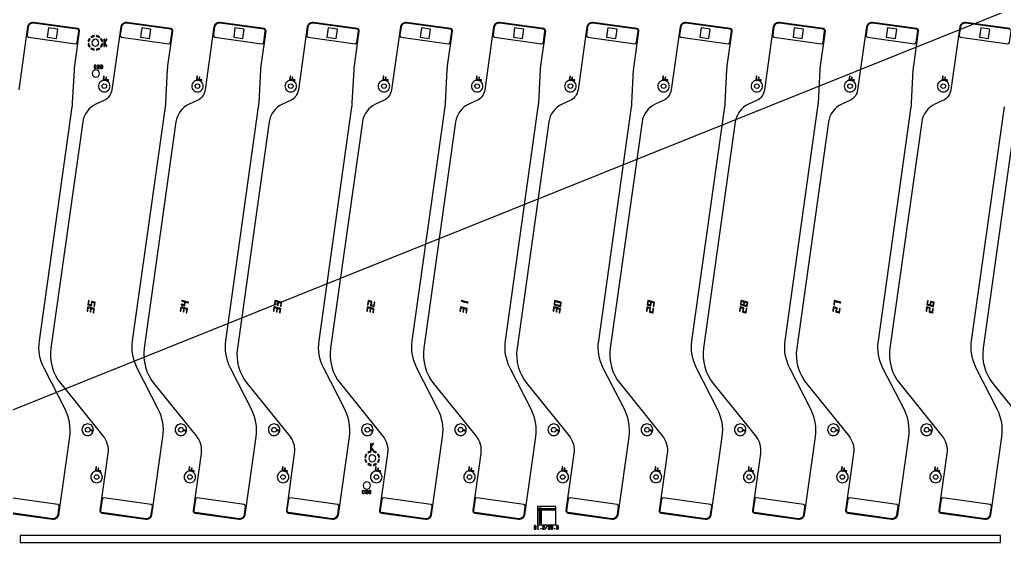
# Model space of a CAD drawing. Header units: millimetres. Extents: x 236 to 1271, y 167 to 899.
# Drawn here: x 868.1 to 1081.5, y 577.7 to 693.9 of the extents above; entities that cross this region are included whole.
import ezdxf

# ---------------------------------------------------------------- set-up
doc = ezdxf.new("R2010")
doc.units = ezdxf.units.MM
doc.header["$LTSCALE"] = 23.1
doc.layers.get('0').update_dxf_attribs({"linetype": 'CONTINUOUS'})
for name, color, linetype in [('bacode-b_layer2', 4, 'CONTINUOUS'), ('susa-b_layer1', 2, 'CONTINUOUS'), ('備註', 1, 'CONTINUOUS')]:
    doc.layers.add(name, color=color, linetype=linetype)

msp = doc.modelspace()

# ---------------------------------------------------------------- linework, layer by layer
for p, q in [((883.34415, 689.71813), (883.20071, 689.86157)), ((884.24496, 690.29837), (884.24496, 690.50122)), ((883.20071, 687.98017), (883.34415, 688.12361)), ((943.34415, 599.71813), (943.20071, 599.86157)), ((944.24496, 600.29837), (944.24496, 600.50122)), ((943.20071, 597.98017), (943.34415, 598.12361)), ((980.41828, 583.53969), (980.49775, 583.53969))]:
    msp.add_line(p, q)
for points in [[(865.70976, 587.06462), (875.21375, 585.72892, 0.147928), (875.78594, 585.81773), (876.00646, 585.92405, 0.250656), (876.56272, 586.68562), (878.93838, 603.58931, 0.154616), (877.93329, 609.54533), (873.37422, 618.43268, -0.154617), (872.36913, 624.38871), (879.48858, 675.0462, 0.021814), (879.57211, 675.91413), (879.94686, 683.06322, -0.02121), (880.02703, 683.90737), (881.08325, 691.42278, 0.414221), (880.65781, 691.98736), (871.15408, 693.32302, 0.147966), (870.58175, 693.23415), (870.36117, 693.12819, 0.250642), (869.80486, 692.36636), (867.88645, 678.71618, -0.256384)], [(1082.65781, 691.98736), (1073.15408, 693.32302, 0.147966), (1072.58175, 693.23415), (1072.36117, 693.12819, 0.250642), (1071.80486, 692.36636), (1069.88645, 678.71618, -0.256384), (1068.1588, 676.40337), (1066.43701, 675.61943, 0.256388), (1063.55745, 671.76483), (1056.67291, 622.77873, 0.207998), (1058.8042, 615.0939), (1067.95145, 603.79764, -0.207969), (1069.01672, 599.95583), (1067.28436, 587.62945, 0.41437), (1067.70976, 587.06462), (1077.21375, 585.72892, 0.147928), (1077.78594, 585.81773), (1078.00646, 585.92405, 0.250656), (1078.56272, 586.68562), (1080.93838, 603.58931, 0.154616), (1079.93329, 609.54533), (1075.37422, 618.43268, -0.154617), (1074.36913, 624.38871), (1081.48858, 675.0462, 0.021814)], [(882.91461, 689.17087), (883.11746, 689.17087, -0.106992), (883.34415, 689.71813)], [(883.55426, 690.21512), (883.6977, 690.07169, -0.106991), (884.24496, 690.29837)], [(884.74496, 690.50122), (884.74496, 690.29837, -0.106992), (885.29222, 690.07169), (885.43566, 690.21512)], [(885.78921, 689.86157), (885.64578, 689.71813, -0.106991), (885.87246, 689.17087), (886.07531, 689.17087)], [(886.51229, 689.15644), (886.51229, 689.63579, 1), (886.36229, 689.63579), (886.36229, 688.19539, 1), (886.51229, 688.19539), (886.51229, 688.67474)], [(886.99572, 688.23797), (886.5284, 688.91559), (886.99572, 689.59321, 1), (886.87224, 689.67837), (886.51229, 689.15644)], [(883.34415, 688.12361, -0.106993), (883.11746, 688.67087), (882.91461, 688.67087)], [(884.24496, 687.34052), (884.24496, 687.54337, -0.106992), (883.6977, 687.77006), (883.55427, 687.62662)], [(885.43566, 687.62662), (885.29222, 687.77006, -0.106991), (884.74496, 687.54337), (884.74496, 687.34052)], [(886.07531, 688.67087), (885.87246, 688.67087, -0.106992), (885.64578, 688.12361), (885.78921, 687.98017)], [(886.51229, 688.67474), (886.87224, 688.15281, 1), (886.99572, 688.23797)], [(885.40741, 683.81151), (885.40741, 683.91084, 0.200121), (885.39261, 683.94635), (885.29358, 684.04538, 0.200121), (885.25807, 684.06018), (885.0594, 684.06018, 0.200121), (885.02389, 684.04538), (884.9247, 683.9462, 1), (884.99541, 683.87549), (885.08011, 683.96018), (885.23736, 683.96018), (885.30741, 683.89013), (885.30741, 683.83222), (885.23736, 683.76217), (885.15873, 683.76217, 0.251052), (885.11711, 683.73987), (884.91848, 683.44193, 0.599342), (884.96006, 683.36416), (885.35741, 683.36416, 1), (885.35741, 683.46416), (885.05348, 683.46416)], [(885.05348, 683.46416), (885.18549, 683.66217), (885.25807, 683.66217, 0.200121), (885.29358, 683.67697), (885.39261, 683.776, 0.200121), (885.40741, 683.81151)], [(1083.75745, 671.76483), (1076.87291, 622.77873, 0.207998), (1079.0042, 615.0939), (1088.15145, 603.79764, -0.207969)], [(944.27856, 601.59324), (944.27856, 602.07259, 1), (944.12856, 602.07259), (944.12856, 600.63219, 1), (944.27856, 600.63219), (944.27856, 601.11154)], [(944.76199, 600.67477), (944.29466, 601.35239), (944.76199, 602.03001, 1), (944.63851, 602.11517), (944.27856, 601.59324)], [(942.91461, 599.17087), (943.11746, 599.17087, -0.106992), (943.34415, 599.71813)], [(943.55426, 600.21512), (943.6977, 600.07169, -0.106991), (944.24496, 600.29837)], [(944.27856, 601.11154), (944.63851, 600.58961, 1), (944.76199, 600.67477)], [(944.74496, 600.50122), (944.74496, 600.29837, -0.106992), (945.29222, 600.07169), (945.43566, 600.21512)], [(945.78921, 599.86157), (945.64578, 599.71813, -0.106991), (945.87246, 599.17087), (946.07531, 599.17087)], [(943.34415, 598.12361, -0.106993), (943.11746, 598.67087), (942.91461, 598.67087)], [(944.24496, 597.34052), (944.24496, 597.54337, -0.106992), (943.6977, 597.77006), (943.55427, 597.62662)], [(945.43566, 597.62662), (945.29222, 597.77006, -0.106991), (944.74496, 597.54337), (944.74496, 597.34052)], [(946.07531, 598.67087), (945.87246, 598.67087, -0.106992), (945.64578, 598.12361), (945.78921, 597.98017)], [(943.50927, 591.71094), (943.50927, 591.81028, 0.200121), (943.49447, 591.84579), (943.39544, 591.94481, 0.200121), (943.35993, 591.95961), (943.16126, 591.95961, 0.200121), (943.12575, 591.94481), (943.02657, 591.84563, 1), (943.09728, 591.77492), (943.18197, 591.85961), (943.33922, 591.85961), (943.40927, 591.78957), (943.40927, 591.73165), (943.33922, 591.6616), (943.2606, 591.6616, 0.251052), (943.21897, 591.6393), (943.02034, 591.34136, 0.599342), (943.06192, 591.26359), (943.45927, 591.26359, 1), (943.45927, 591.36359), (943.15535, 591.36359)], [(943.15535, 591.36359), (943.28736, 591.5616), (943.35993, 591.5616, 0.200121), (943.39544, 591.5764), (943.49447, 591.67543, 0.200121), (943.50927, 591.71094)], [(980.49775, 583.53969, 1), (980.49775, 583.65969), (980.47828, 583.65969), (980.47828, 584.27519, 0.734055), (980.36906, 584.3095), (980.2898, 584.19721, 0.727575), (980.35828, 584.10585), (980.35828, 583.65969), (980.33881, 583.65969, 1), (980.33881, 583.53969), (980.41828, 583.53969)], [(981.83722, 584.05002), (981.83722, 584.16261, 0.156474), (981.82604, 584.1975), (981.74697, 584.3095, 0.245285), (981.69775, 584.33519), (981.53881, 584.33519, 0.245298), (981.48959, 584.3095), (981.41033, 584.19721, 1), (981.50836, 584.12801), (981.5699, 584.21519), (981.66667, 584.21519), (981.71722, 584.14356), (981.71722, 584.06907), (981.66667, 583.99744), (981.61856, 583.99744, 0.291832), (981.56399, 583.96299), (981.40505, 583.62524, 0.551305), (981.45962, 583.53969), (981.77722, 583.53969, 1), (981.77722, 583.65969), (981.55389, 583.65969)], [(981.55389, 583.65969), (981.65636, 583.87744), (981.69775, 583.87744, 0.245298), (981.74697, 583.90313), (981.82604, 584.01513, 0.156461), (981.83722, 584.05002)]]:
    msp.add_lwpolyline(points, format="xyb")
for points in [[(901.28325, 691.42278, 0.414221), (900.85781, 691.98736), (891.35408, 693.32302, 0.147966), (890.78175, 693.23415), (890.56117, 693.12819, 0.250642), (890.00486, 692.36636), (888.08645, 678.71618, -0.256384), (886.3588, 676.40337), (884.63701, 675.61943, 0.256388), (881.75745, 671.76483), (874.87291, 622.77873, 0.207998), (877.0042, 615.0939), (886.15145, 603.79764, -0.207969), (887.21672, 599.95583), (885.48436, 587.62945, 0.41437), (885.90976, 587.06462), (895.41375, 585.72892, 0.147928), (895.98594, 585.81773), (896.20646, 585.92405, 0.250656), (896.76272, 586.68562), (899.13838, 603.58931, 0.154616), (898.13329, 609.54533), (893.57422, 618.43268, -0.154617), (892.56913, 624.38871), (899.68858, 675.0462, 0.021814), (899.77211, 675.91413), (900.14686, 683.06322, -0.02121), (900.22703, 683.90737)], [(921.48325, 691.42278, 0.414221), (921.05781, 691.98736), (911.55408, 693.32302, 0.147966), (910.98175, 693.23415), (910.76117, 693.12819, 0.250642), (910.20486, 692.36636), (908.28645, 678.71618, -0.256384), (906.5588, 676.40337), (904.83701, 675.61943, 0.256388), (901.95745, 671.76483), (895.07291, 622.77873, 0.207998), (897.2042, 615.0939), (906.35145, 603.79764, -0.207969), (907.41672, 599.95583), (905.68436, 587.62945, 0.41437), (906.10976, 587.06462), (915.61375, 585.72892, 0.147928), (916.18594, 585.81773), (916.40646, 585.92405, 0.250656), (916.96272, 586.68562), (919.33838, 603.58931, 0.154616), (918.33329, 609.54533), (913.77422, 618.43268, -0.154617), (912.76913, 624.38871), (919.88858, 675.0462, 0.021814), (919.97211, 675.91413), (920.34686, 683.06322, -0.02121), (920.42703, 683.90737)], [(941.68325, 691.42278, 0.414221), (941.25781, 691.98736), (931.75408, 693.32302, 0.147966), (931.18175, 693.23415), (930.96117, 693.12819, 0.250642), (930.40486, 692.36636), (928.48645, 678.71618, -0.256384), (926.7588, 676.40337), (925.03701, 675.61943, 0.256388), (922.15745, 671.76483), (915.27291, 622.77873, 0.207998), (917.4042, 615.0939), (926.55145, 603.79764, -0.207969), (927.61672, 599.95583), (925.88436, 587.62945, 0.41437), (926.30976, 587.06462), (935.81375, 585.72892, 0.147928), (936.38594, 585.81773), (936.60646, 585.92405, 0.250656), (937.16272, 586.68562), (939.53838, 603.58931, 0.154616), (938.53329, 609.54533), (933.97422, 618.43268, -0.154617), (932.96913, 624.38871), (940.08858, 675.0462, 0.021814), (940.17211, 675.91413), (940.54686, 683.06322, -0.02121), (940.62703, 683.90737)], [(961.88325, 691.42278, 0.414221), (961.45781, 691.98736), (951.95408, 693.32302, 0.147966), (951.38175, 693.23415), (951.16117, 693.12819, 0.250642), (950.60486, 692.36636), (948.68645, 678.71618, -0.256384), (946.9588, 676.40337), (945.23701, 675.61943, 0.256388), (942.35745, 671.76483), (935.47291, 622.77873, 0.207998), (937.6042, 615.0939), (946.75145, 603.79764, -0.207969), (947.81672, 599.95583), (946.08436, 587.62945, 0.41437), (946.50976, 587.06462), (956.01375, 585.72892, 0.147928), (956.58594, 585.81773), (956.80646, 585.92405, 0.250656), (957.36272, 586.68562), (959.73838, 603.58931, 0.154616), (958.73329, 609.54533), (954.17422, 618.43268, -0.154617), (953.16913, 624.38871), (960.28858, 675.0462, 0.021814), (960.37211, 675.91413), (960.74686, 683.06322, -0.02121), (960.82703, 683.90737)], [(982.08325, 691.42278, 0.414221), (981.65781, 691.98736), (972.15408, 693.32302, 0.147966), (971.58175, 693.23415), (971.36117, 693.12819, 0.250642), (970.80486, 692.36636), (968.88645, 678.71618, -0.256384), (967.1588, 676.40337), (965.43701, 675.61943, 0.256388), (962.55745, 671.76483), (955.67291, 622.77873, 0.207998), (957.8042, 615.0939), (966.95145, 603.79764, -0.207969), (968.01672, 599.95583), (966.28436, 587.62945, 0.41437), (966.70976, 587.06462), (976.21375, 585.72892, 0.147928), (976.78594, 585.81773), (977.00646, 585.92405, 0.250656), (977.56272, 586.68562), (979.93838, 603.58931, 0.154616), (978.93329, 609.54533), (974.37422, 618.43268, -0.154617), (973.36913, 624.38871), (980.48858, 675.0462, 0.021814), (980.57211, 675.91413), (980.94686, 683.06322, -0.02121), (981.02703, 683.90737)], [(1002.28325, 691.42278, 0.414221), (1001.85781, 691.98736), (992.35408, 693.32302, 0.147966), (991.78175, 693.23415), (991.56117, 693.12819, 0.250642), (991.00486, 692.36636), (989.08645, 678.71618, -0.256384), (987.3588, 676.40337), (985.63701, 675.61943, 0.256388), (982.75745, 671.76483), (975.87291, 622.77873, 0.207998), (978.0042, 615.0939), (987.15145, 603.79764, -0.207969), (988.21672, 599.95583), (986.48436, 587.62945, 0.41437), (986.90976, 587.06462), (996.41375, 585.72892, 0.147928), (996.98594, 585.81773), (997.20646, 585.92405, 0.250656), (997.76272, 586.68562), (1000.13838, 603.58931, 0.154616), (999.13329, 609.54533), (994.57422, 618.43268, -0.154617), (993.56913, 624.38871), (1000.68858, 675.0462, 0.021814), (1000.77211, 675.91413), (1001.14686, 683.06322, -0.02121), (1001.22703, 683.90737)], [(1022.48325, 691.42278, 0.414221), (1022.05781, 691.98736), (1012.55408, 693.32302, 0.147966), (1011.98175, 693.23415), (1011.76117, 693.12819, 0.250642), (1011.20486, 692.36636), (1009.28645, 678.71618, -0.256384), (1007.5588, 676.40337), (1005.83701, 675.61943, 0.256388), (1002.95745, 671.76483), (996.07291, 622.77873, 0.207998), (998.2042, 615.0939), (1007.35145, 603.79764, -0.207969), (1008.41672, 599.95583), (1006.68436, 587.62945, 0.41437), (1007.10976, 587.06462), (1016.61375, 585.72892, 0.147928), (1017.18594, 585.81773), (1017.40646, 585.92405, 0.250656), (1017.96272, 586.68562), (1020.33838, 603.58931, 0.154616), (1019.33329, 609.54533), (1014.77422, 618.43268, -0.154617), (1013.76913, 624.38871), (1020.88858, 675.0462, 0.021814), (1020.97211, 675.91413), (1021.34686, 683.06322, -0.02121), (1021.42703, 683.90737)], [(1042.68325, 691.42278, 0.414221), (1042.25781, 691.98736), (1032.75408, 693.32302, 0.147966), (1032.18175, 693.23415), (1031.96117, 693.12819, 0.250642), (1031.40486, 692.36636), (1029.48645, 678.71618, -0.256384), (1027.7588, 676.40337), (1026.03701, 675.61943, 0.256388), (1023.15745, 671.76483), (1016.27291, 622.77873, 0.207998), (1018.4042, 615.0939), (1027.55145, 603.79764, -0.207969), (1028.61672, 599.95583), (1026.88436, 587.62945, 0.41437), (1027.30976, 587.06462), (1036.81375, 585.72892, 0.147928), (1037.38594, 585.81773), (1037.60646, 585.92405, 0.250656), (1038.16272, 586.68562), (1040.53838, 603.58931, 0.154616), (1039.53329, 609.54533), (1034.97422, 618.43268, -0.154617), (1033.96913, 624.38871), (1041.08858, 675.0462, 0.021814), (1041.17211, 675.91413), (1041.54686, 683.06322, -0.02121), (1041.62703, 683.90737)], [(1062.88325, 691.42278, 0.414221), (1062.45781, 691.98736), (1052.95408, 693.32302, 0.147966), (1052.38175, 693.23415), (1052.16117, 693.12819, 0.250642), (1051.60486, 692.36636), (1049.68645, 678.71618, -0.256384), (1047.9588, 676.40337), (1046.23701, 675.61943, 0.256388), (1043.35745, 671.76483), (1036.47291, 622.77873, 0.207998), (1038.6042, 615.0939), (1047.75145, 603.79764, -0.207969), (1048.81672, 599.95583), (1047.08436, 587.62945, 0.41437), (1047.50976, 587.06462), (1057.01375, 585.72892, 0.147928), (1057.58594, 585.81773), (1057.80646, 585.92405, 0.250656), (1058.36272, 586.68562), (1060.73838, 603.58931, 0.154616), (1059.73329, 609.54533), (1055.17422, 618.43268, -0.154617), (1054.16913, 624.38871), (1061.28858, 675.0462, 0.021814), (1061.37211, 675.91413), (1061.74686, 683.06322, -0.02121), (1061.82703, 683.90737)], [(885.24496, 688.92087, 0.414216), (884.49496, 689.67087, 0.414216), (883.74496, 688.92087, 0.414216), (884.49496, 688.17087, 0.414216)], [(885.38972, 682.27408, 0.414216), (884.58972, 683.07408, 0.414216), (883.78972, 682.27408, 0.414216), (884.58972, 681.47408, 0.414216)], [(884.69276, 683.47814, 1), (884.62205, 683.54885), (884.53736, 683.46416), (884.38011, 683.46416), (884.31006, 683.5342), (884.31006, 683.89013), (884.38011, 683.96018), (884.53736, 683.96018), (884.62205, 683.87549, 1), (884.69276, 683.9462), (884.59358, 684.04538, 0.200121), (884.55807, 684.06018), (884.3594, 684.06018, 0.200121), (884.32389, 684.04538), (884.22486, 683.94635, 0.200121), (884.21006, 683.91084), (884.21006, 683.51349, 0.200121), (884.22486, 683.47798), (884.32389, 683.37896, 0.200121), (884.3594, 683.36416), (884.55807, 683.36416, 0.200121), (884.59358, 683.37896)], [(886.10741, 683.51349), (886.10741, 683.91084, 0.200121), (886.09261, 683.94635), (885.99358, 684.04538, 0.200121), (885.95807, 684.06018), (885.7594, 684.06018, 0.200121), (885.72389, 684.04538), (885.62486, 683.94635, 0.200121), (885.61006, 683.91084), (885.61006, 683.51349, 0.200121), (885.62486, 683.47798), (885.72389, 683.37896, 0.200121), (885.7594, 683.36416), (885.95807, 683.36416, 0.200121), (885.99358, 683.37896), (886.09261, 683.47798, 0.200121)], [(887.69107, 679.52411, 0.414215), (886.44107, 680.77411, 0.414215), (885.19107, 679.52411, 0.414215), (886.44107, 678.27411, 0.414215)], [(887.30829, 680.87471), (886.86611, 680.93686), (886.92826, 681.37903, 1), (886.77972, 681.39991), (886.71757, 680.95773), (886.34966, 681.00944), (886.436, 681.62377, 1), (886.28746, 681.64464), (886.19068, 680.95604, 0.41424), (886.25452, 680.87134), (887.28741, 680.72617, 1)], [(907.89107, 679.52411, 0.414215), (906.64107, 680.77411, 0.414215), (905.39107, 679.52411, 0.414215), (906.64107, 678.27411, 0.414215)], [(907.50829, 680.87471), (907.06611, 680.93686), (907.12826, 681.37903, 1), (906.97972, 681.39991), (906.91757, 680.95773), (906.54966, 681.00944), (906.636, 681.62377, 1), (906.48746, 681.64464), (906.39068, 680.95604, 0.41424), (906.45452, 680.87134), (907.48741, 680.72617, 1)], [(928.09107, 679.52411, 0.414215), (926.84107, 680.77411, 0.414215), (925.59107, 679.52411, 0.414215), (926.84107, 678.27411, 0.414215)], [(927.70829, 680.87471), (927.26611, 680.93686), (927.32826, 681.37903, 1), (927.17972, 681.39991), (927.11757, 680.95773), (926.74966, 681.00944), (926.836, 681.62377, 1), (926.68746, 681.64464), (926.59068, 680.95604, 0.41424), (926.65452, 680.87134), (927.68741, 680.72617, 1)], [(948.29107, 679.52411, 0.414215), (947.04107, 680.77411, 0.414215), (945.79107, 679.52411, 0.414215), (947.04107, 678.27411, 0.414215)], [(947.90829, 680.87471), (947.46611, 680.93686), (947.52826, 681.37903, 1), (947.37972, 681.39991), (947.31757, 680.95773), (946.94966, 681.00944), (947.036, 681.62377, 1), (946.88746, 681.64464), (946.79068, 680.95604, 0.41424), (946.85452, 680.87134), (947.88741, 680.72617, 1)], [(968.49107, 679.52411, 0.414215), (967.24107, 680.77411, 0.414215), (965.99107, 679.52411, 0.414215), (967.24107, 678.27411, 0.414215)], [(968.10829, 680.87471), (967.66611, 680.93686), (967.72826, 681.37903, 1), (967.57972, 681.39991), (967.51757, 680.95773), (967.14966, 681.00944), (967.236, 681.62377, 1), (967.08746, 681.64464), (966.99068, 680.95604, 0.41424), (967.05452, 680.87134), (968.08741, 680.72617, 1)], [(988.69107, 679.52411, 0.414215), (987.44107, 680.77411, 0.414215), (986.19107, 679.52411, 0.414215), (987.44107, 678.27411, 0.414215)], [(988.30829, 680.87471), (987.86611, 680.93686), (987.92826, 681.37903, 1), (987.77972, 681.39991), (987.71757, 680.95773), (987.34966, 681.00944), (987.436, 681.62377, 1), (987.28746, 681.64464), (987.19068, 680.95604, 0.41424), (987.25452, 680.87134), (988.28741, 680.72617, 1)], [(1008.89107, 679.52411, 0.414215), (1007.64107, 680.77411, 0.414215), (1006.39107, 679.52411, 0.414215), (1007.64107, 678.27411, 0.414215)], [(1008.50829, 680.87471), (1008.06611, 680.93686), (1008.12826, 681.37903, 1), (1007.97972, 681.39991), (1007.91757, 680.95773), (1007.54966, 681.00944), (1007.636, 681.62377, 1), (1007.48746, 681.64464), (1007.39068, 680.95604, 0.41424), (1007.45452, 680.87134), (1008.48741, 680.72617, 1)], [(1029.09107, 679.52411, 0.414215), (1027.84107, 680.77411, 0.414215), (1026.59107, 679.52411, 0.414215), (1027.84107, 678.27411, 0.414215)], [(1028.70829, 680.87471), (1028.26611, 680.93686), (1028.32826, 681.37903, 1), (1028.17972, 681.39991), (1028.11757, 680.95773), (1027.74966, 681.00944), (1027.836, 681.62377, 1), (1027.68746, 681.64464), (1027.59068, 680.95604, 0.41424), (1027.65452, 680.87134), (1028.68741, 680.72617, 1)], [(1049.29107, 679.52411, 0.414215), (1048.04107, 680.77411, 0.414215), (1046.79107, 679.52411, 0.414215), (1048.04107, 678.27411, 0.414215)], [(1048.90829, 680.87471), (1048.46611, 680.93686), (1048.52826, 681.37903, 1), (1048.37972, 681.39991), (1048.31757, 680.95773), (1047.94966, 681.00944), (1048.036, 681.62377, 1), (1047.88746, 681.64464), (1047.79068, 680.95604, 0.41424), (1047.85452, 680.87134), (1048.88741, 680.72617, 1)], [(1069.49107, 679.52411, 0.414215), (1068.24107, 680.77411, 0.414215), (1066.99107, 679.52411, 0.414215), (1068.24107, 678.27411, 0.414215)], [(1069.10829, 680.87471), (1068.66611, 680.93686), (1068.72826, 681.37903, 1), (1068.57972, 681.39991), (1068.51757, 680.95773), (1068.14966, 681.00944), (1068.236, 681.62377, 1), (1068.08746, 681.64464), (1067.99068, 680.95604, 0.41424), (1068.05452, 680.87134), (1069.08741, 680.72617, 1)], [(886.94107, 679.52411, -0.414217), (886.44107, 679.02411, -0.414217), (885.94107, 679.52411, -0.414217), (886.44107, 680.02411, -0.414217)], [(907.14107, 679.52411, -0.414217), (906.64107, 679.02411, -0.414217), (906.14107, 679.52411, -0.414217), (906.64107, 680.02411, -0.414217)], [(927.34107, 679.52411, -0.414217), (926.84107, 679.02411, -0.414217), (926.34107, 679.52411, -0.414217), (926.84107, 680.02411, -0.414217)], [(947.54107, 679.52411, -0.414217), (947.04107, 679.02411, -0.414217), (946.54107, 679.52411, -0.414217), (947.04107, 680.02411, -0.414217)], [(967.74107, 679.52411, -0.414217), (967.24107, 679.02411, -0.414217), (966.74107, 679.52411, -0.414217), (967.24107, 680.02411, -0.414217)], [(987.94107, 679.52411, -0.414217), (987.44107, 679.02411, -0.414217), (986.94107, 679.52411, -0.414217), (987.44107, 680.02411, -0.414217)], [(1008.14107, 679.52411, -0.414217), (1007.64107, 679.02411, -0.414217), (1007.14107, 679.52411, -0.414217), (1007.64107, 680.02411, -0.414217)], [(1028.34107, 679.52411, -0.414217), (1027.84107, 679.02411, -0.414217), (1027.34107, 679.52411, -0.414217), (1027.84107, 680.02411, -0.414217)], [(1048.54107, 679.52411, -0.414217), (1048.04107, 679.02411, -0.414217), (1047.54107, 679.52411, -0.414217), (1048.04107, 680.02411, -0.414217)], [(1068.74107, 679.52411, -0.414217), (1068.24107, 679.02411, -0.414217), (1067.74107, 679.52411, -0.414217), (1068.24107, 680.02411, -0.414217)], [(884.26621, 631.29813, 0.386732), (884.20961, 631.38169), (882.90271, 631.69804, 0.444113), (882.81076, 631.63536), (882.69879, 630.83865, 1), (882.84733, 630.81778), (882.94782, 631.53279), (883.45478, 631.41007), (883.35225, 630.68048, 1), (883.50079, 630.6596), (883.60127, 631.37461), (884.10824, 631.25189), (884.0057, 630.5223, 1), (884.15424, 630.50142)], [(884.45966, 632.67459, 0.386732), (884.40306, 632.75815), (883.74961, 632.91633, 0.444113), (883.65766, 632.85364), (883.55721, 632.13886), (883.05024, 632.26157), (883.15278, 632.99117, 1), (883.00424, 633.01205), (882.89227, 632.21534, 0.386732), (882.94887, 632.13178), (883.60232, 631.97361, 0.444113), (883.69427, 632.03629), (883.79472, 632.75107), (884.30169, 632.62836), (884.19915, 631.89876, 1), (884.34769, 631.87789)], [(904.46621, 631.29813, 0.386732), (904.40961, 631.38169), (903.10271, 631.69804, 0.444113), (903.01076, 631.63536), (902.89879, 630.83865, 1), (903.04733, 630.81778), (903.14782, 631.53279), (903.65478, 631.41007), (903.55225, 630.68048, 1), (903.70079, 630.6596), (903.80127, 631.37461), (904.30824, 631.25189), (904.2057, 630.5223, 1), (904.35424, 630.50142)], [(904.60306, 632.75815), (903.29616, 633.0745, 1), (903.26087, 632.92871), (903.84823, 632.78653), (903.75721, 632.13886), (903.18416, 632.27757, 1), (903.14887, 632.13178), (903.80232, 631.97361, 0.444113), (903.89427, 632.03629), (903.99472, 632.75107), (904.56777, 632.61236, 1)], [(924.66621, 631.29813, 0.386732), (924.60961, 631.38169), (923.30271, 631.69804, 0.444113), (923.21076, 631.63536), (923.09879, 630.83865, 1), (923.24733, 630.81778), (923.34782, 631.53279), (923.85478, 631.41007), (923.75225, 630.68048, 1), (923.90079, 630.6596), (924.00127, 631.37461), (924.50824, 631.25189), (924.4057, 630.5223, 1), (924.55424, 630.50142)], [(924.85966, 632.67459, 0.386732), (924.80306, 632.75815), (923.49616, 633.0745, 0.444113), (923.40421, 633.01182), (923.29224, 632.21511, 1), (923.44078, 632.19424), (923.54127, 632.90925), (924.04823, 632.78653), (923.94569, 632.05694, 1), (924.09423, 632.03606), (924.19472, 632.75107), (924.70169, 632.62836), (924.59915, 631.89876, 1), (924.74769, 631.87789)], [(944.86621, 631.29813, 0.386732), (944.80961, 631.38169), (943.50271, 631.69804, 0.444113), (943.41076, 631.63536), (943.29879, 630.83865, 1), (943.44733, 630.81778), (943.54782, 631.53279), (944.05478, 631.41007), (943.95225, 630.68048, 1), (944.10079, 630.6596), (944.20127, 631.37461), (944.70824, 631.25189), (944.6057, 630.5223, 1), (944.75424, 630.50142)], [(945.05969, 632.67482, 1), (944.91115, 632.69569), (944.81066, 631.98068), (944.3037, 632.1034), (944.4062, 632.83277, 0.386732), (944.34961, 632.91633), (943.69616, 633.0745, 0.444113), (943.60421, 633.01182), (943.49224, 632.21511, 1), (943.64078, 632.19424), (943.74127, 632.90925), (944.24823, 632.78653), (944.14573, 632.05717, 0.386732), (944.20232, 631.97361), (944.85577, 631.81543, 0.444113), (944.94772, 631.87812)], [(965.06621, 631.29813, 0.386732), (965.00961, 631.38169), (963.70271, 631.69804, 0.444113), (963.61076, 631.63536), (963.49879, 630.83865, 1), (963.64733, 630.81778), (963.74782, 631.53279), (964.25478, 631.41007), (964.15225, 630.68048, 1), (964.30079, 630.6596), (964.40127, 631.37461), (964.90824, 631.25189), (964.8057, 630.5223, 1), (964.95424, 630.50142)], [(965.20306, 632.75815), (964.54961, 632.91633), (963.89616, 633.0745, 1), (963.86087, 632.92871), (964.51432, 632.77054), (965.16777, 632.61236, 1)], [(985.26621, 631.29813, 0.386732), (985.20961, 631.38169), (983.90271, 631.69804, 0.444113), (983.81076, 631.63536), (983.69879, 630.83865, 1), (983.84733, 630.81778), (983.94782, 631.53279), (984.45478, 631.41007), (984.35225, 630.68048, 1), (984.50079, 630.6596), (984.60127, 631.37461), (985.10824, 631.25189), (985.0057, 630.5223, 1), (985.15424, 630.50142)], [(985.45966, 632.67459, 0.386732), (985.40306, 632.75815), (984.09616, 633.0745, 0.444113), (984.00421, 633.01182), (983.89227, 632.21534, 0.386732), (983.94887, 632.13178), (985.25577, 631.81543, 0.444113), (985.34772, 631.87812)], [(1005.46624, 631.29835, 1), (1005.3177, 631.31923), (1005.21721, 630.60422), (1004.71025, 630.72694), (1004.81275, 631.4563, 0.386732), (1004.75616, 631.53986), (1004.10271, 631.69804, 0.444113), (1004.01076, 631.63536), (1003.89879, 630.83865, 1), (1004.04733, 630.81778), (1004.14782, 631.53279), (1004.65478, 631.41007), (1004.55228, 630.6807, 0.386732), (1004.60887, 630.59714), (1005.26232, 630.43897, 0.444113), (1005.35427, 630.50165)], [(1005.65966, 632.67459, 0.386732), (1005.60306, 632.75815), (1004.29616, 633.0745, 0.444113), (1004.20421, 633.01182), (1004.09227, 632.21534, 0.386732), (1004.14887, 632.13178), (1004.80232, 631.97361, 0.444113), (1004.89427, 632.03629), (1004.99472, 632.75107), (1005.50169, 632.62836), (1005.39915, 631.89876, 1), (1005.54769, 631.87789)], [(1025.66624, 631.29835, 1), (1025.5177, 631.31923), (1025.41721, 630.60422), (1024.91025, 630.72694), (1025.01275, 631.4563, 0.386732), (1024.95616, 631.53986), (1024.30271, 631.69804, 0.444113), (1024.21076, 631.63536), (1024.09879, 630.83865, 1), (1024.24733, 630.81778), (1024.34782, 631.53279), (1024.85478, 631.41007), (1024.75228, 630.6807, 0.386732), (1024.80887, 630.59714), (1025.46232, 630.43897, 0.444113), (1025.55427, 630.50165)], [(1025.85966, 632.67459, 0.386732), (1025.80306, 632.75815), (1024.49616, 633.0745, 0.444113), (1024.40421, 633.01182), (1024.29227, 632.21534, 0.386732), (1024.34887, 632.13178), (1025.65577, 631.81543, 0.444113), (1025.74772, 631.87812)], [(1045.86624, 631.29835, 1), (1045.7177, 631.31923), (1045.61721, 630.60422), (1045.11025, 630.72694), (1045.21275, 631.4563, 0.386732), (1045.15616, 631.53986), (1044.50271, 631.69804, 0.444113), (1044.41076, 631.63536), (1044.29879, 630.83865, 1), (1044.44733, 630.81778), (1044.54782, 631.53279), (1045.05478, 631.41007), (1044.95228, 630.6807, 0.386732), (1045.00887, 630.59714), (1045.66232, 630.43897, 0.444113), (1045.75427, 630.50165)], [(1046.00306, 632.75815), (1044.69616, 633.0745, 0.444113), (1044.60421, 633.01182), (1044.49224, 632.21511, 1), (1044.64078, 632.19424), (1044.74127, 632.90925), (1045.96777, 632.61236, 1)], [(1066.06624, 631.29835, 1), (1065.9177, 631.31923), (1065.81721, 630.60422), (1065.31025, 630.72694), (1065.41275, 631.4563, 0.386732), (1065.35616, 631.53986), (1064.70271, 631.69804, 0.444113), (1064.61076, 631.63536), (1064.49879, 630.83865, 1), (1064.64733, 630.81778), (1064.74782, 631.53279), (1065.25478, 631.41007), (1065.15228, 630.6807, 0.386732), (1065.20887, 630.59714), (1065.86232, 630.43897, 0.444113), (1065.95427, 630.50165)], [(1066.25966, 632.67459, 0.386732), (1066.20306, 632.75815), (1065.54961, 632.91633, 0.444113), (1065.45766, 632.85364), (1065.35721, 632.13886), (1064.85024, 632.26157), (1064.95278, 632.99117, 1), (1064.80424, 633.01205), (1064.69227, 632.21534, 0.386732), (1064.74887, 632.13178), (1066.05577, 631.81543, 0.444113), (1066.14772, 631.87812)], [(884.08476, 605.10292, 0.414215), (882.83476, 606.35292, 0.414215), (881.58476, 605.10292, 0.414215), (882.83476, 603.85292, 0.414215)], [(904.28476, 605.10292, 0.414215), (903.03476, 606.35292, 0.414215), (901.78476, 605.10292, 0.414215), (903.03476, 603.85292, 0.414215)], [(924.48476, 605.10292, 0.414215), (923.23476, 606.35292, 0.414215), (921.98476, 605.10292, 0.414215), (923.23476, 603.85292, 0.414215)], [(944.68476, 605.10292, 0.414215), (943.43476, 606.35292, 0.414215), (942.18476, 605.10292, 0.414215), (943.43476, 603.85292, 0.414215)], [(964.88476, 605.10292, 0.414215), (963.63476, 606.35292, 0.414215), (962.38476, 605.10292, 0.414215), (963.63476, 603.85292, 0.414215)], [(985.08476, 605.10292, 0.414215), (983.83476, 606.35292, 0.414215), (982.58476, 605.10292, 0.414215), (983.83476, 603.85292, 0.414215)], [(1005.28476, 605.10292, 0.414215), (1004.03476, 606.35292, 0.414215), (1002.78476, 605.10292, 0.414215), (1004.03476, 603.85292, 0.414215)], [(1025.48476, 605.10292, 0.414215), (1024.23476, 606.35292, 0.414215), (1022.98476, 605.10292, 0.414215), (1024.23476, 603.85292, 0.414215)], [(1045.68476, 605.10292, 0.414215), (1044.43476, 606.35292, 0.414215), (1043.18476, 605.10292, 0.414215), (1044.43476, 603.85292, 0.414215)], [(1065.88476, 605.10292, 0.414215), (1064.63476, 606.35292, 0.414215), (1063.38476, 605.10292, 0.414215), (1064.63476, 603.85292, 0.414215)], [(883.79752, 605.11909), (883.75577, 604.82201), (883.28621, 604.888, -0.289315), (882.83476, 604.60292, -0.414217), (882.33476, 605.10292, -0.414217), (882.83476, 605.60292, -0.366656), (883.32797, 605.18508)], [(903.99752, 605.11909), (903.95577, 604.82201), (903.48621, 604.888, -0.289315), (903.03476, 604.60292, -0.414217), (902.53476, 605.10292, -0.414217), (903.03476, 605.60292, -0.366656), (903.52797, 605.18508)], [(924.19752, 605.11909), (924.15577, 604.82201), (923.68621, 604.888, -0.289315), (923.23476, 604.60292, -0.414217), (922.73476, 605.10292, -0.414217), (923.23476, 605.60292, -0.366656), (923.72797, 605.18508)], [(944.39752, 605.11909), (944.35577, 604.82201), (943.88621, 604.888, -0.289315), (943.43476, 604.60292, -0.414217), (942.93476, 605.10292, -0.414217), (943.43476, 605.60292, -0.366656), (943.92797, 605.18508)], [(964.59752, 605.11909), (964.55577, 604.82201), (964.08621, 604.888, -0.289315), (963.63476, 604.60292, -0.414217), (963.13476, 605.10292, -0.414217), (963.63476, 605.60292, -0.366656), (964.12797, 605.18508)], [(984.79752, 605.11909), (984.75577, 604.82201), (984.28621, 604.888, -0.289315), (983.83476, 604.60292, -0.414217), (983.33476, 605.10292, -0.414217), (983.83476, 605.60292, -0.366656), (984.32797, 605.18508)], [(1004.99752, 605.11909), (1004.95577, 604.82201), (1004.48621, 604.888, -0.289315), (1004.03476, 604.60292, -0.414217), (1003.53476, 605.10292, -0.414217), (1004.03476, 605.60292, -0.366656), (1004.52797, 605.18508)], [(1025.19752, 605.11909), (1025.15577, 604.82201), (1024.68621, 604.888, -0.289315), (1024.23476, 604.60292, -0.414217), (1023.73476, 605.10292, -0.414217), (1024.23476, 605.60292, -0.366656), (1024.72797, 605.18508)], [(1045.39752, 605.11909), (1045.35577, 604.82201), (1044.88621, 604.888, -0.289315), (1044.43476, 604.60292, -0.414217), (1043.93476, 605.10292, -0.414217), (1044.43476, 605.60292, -0.366656), (1044.92797, 605.18508)], [(1065.59752, 605.11909), (1065.55577, 604.82201), (1065.08621, 604.888, -0.289315), (1064.63476, 604.60292, -0.414217), (1064.13476, 605.10292, -0.414217), (1064.63476, 605.60292, -0.366656), (1065.12797, 605.18508)], [(945.24496, 598.92087, 0.414216), (944.49496, 599.67087, 0.414216), (943.74496, 598.92087, 0.414216), (944.49496, 598.17087, 0.414216)], [(886.03178, 594.87002, 0.414215), (884.78178, 596.12002, 0.414215), (883.53178, 594.87002, 0.414215), (884.78178, 593.62002, 0.414215)], [(885.28178, 594.87002, -0.414217), (884.78178, 594.37002, -0.414217), (884.28178, 594.87002, -0.414217), (884.78178, 595.37002, -0.414217)], [(885.649, 596.22062), (885.20683, 596.28276), (885.26897, 596.72494, 1), (885.12043, 596.74582), (885.05829, 596.30364), (884.69038, 596.35535), (884.77672, 596.96967, 1), (884.62818, 596.99055), (884.5314, 596.30195, 0.41424), (884.59523, 596.21724), (885.62813, 596.07208, 1)], [(906.23178, 594.87002, 0.414215), (904.98178, 596.12002, 0.414215), (903.73178, 594.87002, 0.414215), (904.98178, 593.62002, 0.414215)], [(905.48178, 594.87002, -0.414217), (904.98178, 594.37002, -0.414217), (904.48178, 594.87002, -0.414217), (904.98178, 595.37002, -0.414217)], [(905.849, 596.22062), (905.40683, 596.28276), (905.46897, 596.72494, 1), (905.32043, 596.74582), (905.25829, 596.30364), (904.89038, 596.35535), (904.97672, 596.96967, 1), (904.82818, 596.99055), (904.7314, 596.30195, 0.41424), (904.79523, 596.21724), (905.82813, 596.07208, 1)], [(926.43178, 594.87002, 0.414215), (925.18178, 596.12002, 0.414215), (923.93178, 594.87002, 0.414215), (925.18178, 593.62002, 0.414215)], [(925.68178, 594.87002, -0.414217), (925.18178, 594.37002, -0.414217), (924.68178, 594.87002, -0.414217), (925.18178, 595.37002, -0.414217)], [(926.049, 596.22062), (925.60683, 596.28276), (925.66897, 596.72494, 1), (925.52043, 596.74582), (925.45829, 596.30364), (925.09038, 596.35535), (925.17672, 596.96967, 1), (925.02818, 596.99055), (924.9314, 596.30195, 0.41424), (924.99523, 596.21724), (926.02813, 596.07208, 1)], [(946.63178, 594.87002, 0.414215), (945.38178, 596.12002, 0.414215), (944.13178, 594.87002, 0.414215), (945.38178, 593.62002, 0.414215)], [(945.88178, 594.87002, -0.414217), (945.38178, 594.37002, -0.414217), (944.88178, 594.87002, -0.414217), (945.38178, 595.37002, -0.414217)], [(946.249, 596.22062), (945.80683, 596.28276), (945.86897, 596.72494, 1), (945.72043, 596.74582), (945.65829, 596.30364), (945.29038, 596.35535), (945.37672, 596.96967, 1), (945.22818, 596.99055), (945.1314, 596.30195, 0.41424), (945.19523, 596.21724), (946.22813, 596.07208, 1)], [(966.83178, 594.87002, 0.414215), (965.58178, 596.12002, 0.414215), (964.33178, 594.87002, 0.414215), (965.58178, 593.62002, 0.414215)], [(966.08178, 594.87002, -0.414217), (965.58178, 594.37002, -0.414217), (965.08178, 594.87002, -0.414217), (965.58178, 595.37002, -0.414217)], [(966.449, 596.22062), (966.00683, 596.28276), (966.06897, 596.72494, 1), (965.92043, 596.74582), (965.85829, 596.30364), (965.49038, 596.35535), (965.57672, 596.96967, 1), (965.42818, 596.99055), (965.3314, 596.30195, 0.41424), (965.39523, 596.21724), (966.42813, 596.07208, 1)], [(987.03178, 594.87002, 0.414215), (985.78178, 596.12002, 0.414215), (984.53178, 594.87002, 0.414215), (985.78178, 593.62002, 0.414215)], [(986.28178, 594.87002, -0.414217), (985.78178, 594.37002, -0.414217), (985.28178, 594.87002, -0.414217), (985.78178, 595.37002, -0.414217)], [(986.649, 596.22062), (986.20683, 596.28276), (986.26897, 596.72494, 1), (986.12043, 596.74582), (986.05829, 596.30364), (985.69038, 596.35535), (985.77672, 596.96967, 1), (985.62818, 596.99055), (985.5314, 596.30195, 0.41424), (985.59523, 596.21724), (986.62813, 596.07208, 1)], [(1007.23178, 594.87002, 0.414215), (1005.98178, 596.12002, 0.414215), (1004.73178, 594.87002, 0.414215), (1005.98178, 593.62002, 0.414215)], [(1006.48178, 594.87002, -0.414217), (1005.98178, 594.37002, -0.414217), (1005.48178, 594.87002, -0.414217), (1005.98178, 595.37002, -0.414217)], [(1006.849, 596.22062), (1006.40683, 596.28276), (1006.46897, 596.72494, 1), (1006.32043, 596.74582), (1006.25829, 596.30364), (1005.89038, 596.35535), (1005.97672, 596.96967, 1), (1005.82818, 596.99055), (1005.7314, 596.30195, 0.41424), (1005.79523, 596.21724), (1006.82813, 596.07208, 1)], [(1027.43178, 594.87002, 0.414215), (1026.18178, 596.12002, 0.414215), (1024.93178, 594.87002, 0.414215), (1026.18178, 593.62002, 0.414215)], [(1026.68178, 594.87002, -0.414217), (1026.18178, 594.37002, -0.414217), (1025.68178, 594.87002, -0.414217), (1026.18178, 595.37002, -0.414217)], [(1027.049, 596.22062), (1026.60683, 596.28276), (1026.66897, 596.72494, 1), (1026.52043, 596.74582), (1026.45829, 596.30364), (1026.09038, 596.35535), (1026.17672, 596.96967, 1), (1026.02818, 596.99055), (1025.9314, 596.30195, 0.41424), (1025.99523, 596.21724), (1027.02813, 596.07208, 1)], [(1047.63178, 594.87002, 0.414215), (1046.38178, 596.12002, 0.414215), (1045.13178, 594.87002, 0.414215), (1046.38178, 593.62002, 0.414215)], [(1046.88178, 594.87002, -0.414217), (1046.38178, 594.37002, -0.414217), (1045.88178, 594.87002, -0.414217), (1046.38178, 595.37002, -0.414217)], [(1047.249, 596.22062), (1046.80683, 596.28276), (1046.86897, 596.72494, 1), (1046.72043, 596.74582), (1046.65829, 596.30364), (1046.29038, 596.35535), (1046.37672, 596.96967, 1), (1046.22818, 596.99055), (1046.1314, 596.30195, 0.41424), (1046.19523, 596.21724), (1047.22813, 596.07208, 1)], [(1067.83178, 594.87002, 0.414215), (1066.58178, 596.12002, 0.414215), (1065.33178, 594.87002, 0.414215), (1066.58178, 593.62002, 0.414215)], [(1067.08178, 594.87002, -0.414217), (1066.58178, 594.37002, -0.414217), (1066.08178, 594.87002, -0.414217), (1066.58178, 595.37002, -0.414217)], [(1067.449, 596.22062), (1067.00683, 596.28276), (1067.06897, 596.72494, 1), (1066.92043, 596.74582), (1066.85829, 596.30364), (1066.49038, 596.35535), (1066.57672, 596.96967, 1), (1066.42818, 596.99055), (1066.3314, 596.30195, 0.41424), (1066.39523, 596.21724), (1067.42813, 596.07208, 1)], [(944.11135, 593.03655, 0.414216), (943.31135, 593.83655, 0.414216), (942.51135, 593.03655, 0.414216), (943.31135, 592.23655, 0.414216)], [(942.79463, 591.37757, 1), (942.72392, 591.44828), (942.63922, 591.36359), (942.48197, 591.36359), (942.41192, 591.43364), (942.41192, 591.78957), (942.48197, 591.85961), (942.63922, 591.85961), (942.72392, 591.77492, 1), (942.79463, 591.84563), (942.69544, 591.94481, 0.200121), (942.65993, 591.95961), (942.46126, 591.95961, 0.200121), (942.42575, 591.94481), (942.32672, 591.84579, 0.200121), (942.31192, 591.81028), (942.31192, 591.41293, 0.200121), (942.32672, 591.37742), (942.42575, 591.27839, 0.200121), (942.46126, 591.26359), (942.65993, 591.26359, 0.200121), (942.69544, 591.27839)], [(944.20927, 591.41293), (944.20927, 591.81028, 0.200121), (944.19447, 591.84579), (944.09544, 591.94481, 0.200121), (944.05993, 591.95961), (943.86126, 591.95961, 0.200121), (943.82575, 591.94481), (943.72672, 591.84579, 0.200121), (943.71192, 591.81028), (943.71192, 591.41293, 0.200121), (943.72672, 591.37742), (943.82575, 591.27839, 0.200121), (943.86126, 591.26359), (944.05993, 591.26359, 0.200121), (944.09544, 591.27839), (944.19447, 591.37742, 0.200121)], [(983.99684, 587.69969), (981.07895, 587.69969), (981.07895, 584.7818, -1), (980.99774, 584.7818), (980.99774, 587.69969), (980.95925, 587.69969), (980.95925, 584.7818, -1), (980.87804, 584.7818), (980.87804, 587.69969), (980.83955, 587.69969), (980.83955, 584.7818, -1), (980.75834, 584.7818), (980.75834, 587.69969), (980.59825, 587.69969, -1), (980.59825, 587.7809), (980.75834, 587.7809), (980.75834, 587.81939), (980.59825, 587.81939, -1), (980.59825, 587.9006), (980.75834, 587.9006), (980.75834, 587.93909), (980.59825, 587.93909, -1), (980.59825, 588.0203), (980.75834, 588.0203), (980.75834, 588.18039, -1), (980.83955, 588.18039), (980.83955, 588.0203), (980.87804, 588.0203), (980.87804, 588.18039, -1), (980.95925, 588.18039), (980.95925, 588.0203), (980.99774, 588.0203), (980.99774, 588.18039, -1), (981.07895, 588.18039), (981.07895, 588.0203), (983.99684, 588.0203, -1), (983.99684, 587.93909), (981.07895, 587.93909), (981.07895, 587.9006), (983.99684, 587.9006, -1), (983.99684, 587.81939), (981.07895, 587.81939), (981.07895, 587.7809), (983.99684, 587.7809, -1)], [(980.03722, 583.71228), (980.03722, 583.82486, 0.156474), (980.02604, 583.85975), (979.97119, 583.93744), (980.02604, 584.01513, 0.156461), (980.03722, 584.05002), (980.03722, 584.16261, 0.156474), (980.02604, 584.1975), (979.94697, 584.3095, 0.245285), (979.89775, 584.33519), (979.73881, 584.33519, 0.245298), (979.68959, 584.3095), (979.61053, 584.1975, 0.156461), (979.59934, 584.16261), (979.59934, 584.05002, 0.156474), (979.61053, 584.01513), (979.66537, 583.93744), (979.61053, 583.85975, 0.156461), (979.59934, 583.82486), (979.59934, 583.71228, 0.156474), (979.61053, 583.67739), (979.68959, 583.56538, 0.245285), (979.73881, 583.53969), (979.89775, 583.53969, 0.245298), (979.94697, 583.56538), (980.02604, 583.67739, 0.156461)], [(982.42624, 584.12801, 1), (982.32821, 584.19721), (982.01033, 583.74688, 1), (982.10836, 583.67768)], [(983.03722, 583.71228), (983.03722, 583.82486, 0.156474), (983.02604, 583.85975), (982.97119, 583.93744), (983.02604, 584.01513, 0.156461), (983.03722, 584.05002), (983.03722, 584.27519, 0.414245), (982.97722, 584.33519), (982.65934, 584.33519, 1), (982.65934, 584.21519), (982.91722, 584.21519), (982.91722, 584.06907), (982.86667, 583.99744), (982.81828, 583.99744, 1), (982.81828, 583.87744), (982.86667, 583.87744), (982.91722, 583.80582), (982.91722, 583.73132), (982.86667, 583.65969), (982.7699, 583.65969), (982.70836, 583.74688, 1), (982.61033, 583.67768), (982.68959, 583.56538, 0.245285), (982.73881, 583.53969), (982.89775, 583.53969, 0.245298), (982.94697, 583.56538), (983.02604, 583.67739, 0.156461)], [(983.63722, 583.71228), (983.63722, 583.82486, 0.156474), (983.62604, 583.85975), (983.57119, 583.93744), (983.62604, 584.01513, 0.156461), (983.63722, 584.05002), (983.63722, 584.16261, 0.156474), (983.62604, 584.1975), (983.54697, 584.3095, 0.245285), (983.49775, 584.33519), (983.33881, 584.33519, 0.245298), (983.28959, 584.3095), (983.21053, 584.1975, 0.156461), (983.19934, 584.16261), (983.19934, 584.05002, 0.156474), (983.21053, 584.01513), (983.26537, 583.93744), (983.21053, 583.85975, 0.156461), (983.19934, 583.82486), (983.19934, 583.71228, 0.156474), (983.21053, 583.67739), (983.28959, 583.56538, 0.245285), (983.33881, 583.53969), (983.49775, 583.53969, 0.245298), (983.54697, 583.56538), (983.62604, 583.67739, 0.156461)], [(984.83722, 583.71228), (984.83722, 583.93744, 0.156474), (984.82604, 583.97233), (984.74697, 584.08434, 0.245285), (984.69775, 584.11002), (984.51934, 584.11002), (984.51934, 584.21519), (984.77722, 584.21519, 1), (984.77722, 584.33519), (984.45934, 584.33519, 0.414245), (984.39934, 584.27519), (984.39934, 584.05002, 0.414245), (984.45934, 583.99002), (984.66667, 583.99002), (984.71722, 583.9184), (984.71722, 583.73132), (984.66667, 583.65969), (984.5699, 583.65969), (984.50836, 583.74688, 1), (984.41033, 583.67768), (984.48959, 583.56538, 0.245285), (984.53881, 583.53969), (984.69775, 583.53969, 0.245298), (984.74697, 583.56538), (984.82604, 583.67739, 0.156461)]]:
    msp.add_lwpolyline(points, format="xyb", close=True)
for points in [[(886.00741, 683.5342), (885.93736, 683.46416), (885.78011, 683.46416), (885.71006, 683.5342), (885.71006, 683.89013), (885.78011, 683.96018), (885.93736, 683.96018), (886.00741, 683.89013)], [(985.30169, 632.62836), (985.21066, 631.98068), (984.63761, 632.1194), (984.05024, 632.26157), (984.14127, 632.90925), (984.71432, 632.77054)], [(1004.84823, 632.78653), (1004.75721, 632.13886), (1004.25024, 632.26157), (1004.34127, 632.90925)], [(1025.04823, 632.78653), (1024.95721, 632.13886), (1024.45024, 632.26157), (1024.54127, 632.90925)], [(1025.70169, 632.62836), (1025.61066, 631.98068), (1025.1037, 632.1034), (1025.19472, 632.75107)], [(1066.10169, 632.62836), (1066.01066, 631.98068), (1065.5037, 632.1034), (1065.59472, 632.75107)], [(944.10927, 591.43364), (944.03922, 591.36359), (943.88197, 591.36359), (943.81192, 591.43364), (943.81192, 591.78957), (943.88197, 591.85961), (944.03922, 591.85961), (944.10927, 591.78957)], [(984.29934, 584.47969), (984.29934, 588.47969), (980.29934, 588.47969), (980.29934, 584.47969)], [(980.87804, 587.9006), (980.87804, 587.93909), (980.83955, 587.93909), (980.83955, 587.9006)], [(980.87804, 587.7809), (980.87804, 587.81939), (980.83955, 587.81939), (980.83955, 587.7809)], [(980.99774, 587.9006), (980.99774, 587.93909), (980.95925, 587.93909), (980.95925, 587.9006)], [(980.99774, 587.7809), (980.99774, 587.81939), (980.95925, 587.81939), (980.95925, 587.7809)], [(979.91722, 584.06907), (979.86667, 583.99744), (979.7699, 583.99744), (979.71934, 584.06907), (979.71934, 584.14356), (979.7699, 584.21519), (979.86667, 584.21519), (979.91722, 584.14356)], [(979.91722, 583.73132), (979.86667, 583.65969), (979.7699, 583.65969), (979.71934, 583.73132), (979.71934, 583.80582), (979.7699, 583.87744), (979.86667, 583.87744), (979.91722, 583.80582)], [(983.51722, 584.06907), (983.46667, 583.99744), (983.3699, 583.99744), (983.31934, 584.06907), (983.31934, 584.14356), (983.3699, 584.21519), (983.46667, 584.21519), (983.51722, 584.14356)], [(983.51722, 583.73132), (983.46667, 583.65969), (983.3699, 583.65969), (983.31934, 583.73132), (983.31934, 583.80582), (983.3699, 583.87744), (983.46667, 583.87744), (983.51722, 583.80582)], [(1080.61234, 580.67087), (1080.61234, 582.17087), (868.21552, 582.17087), (868.21552, 580.67087)]]:
    msp.add_lwpolyline(points, close=True)
for centre in [(981.05802, 583.65598), (984.05802, 583.65598)]:
    msp.add_circle(centre, 0.06)
for centre, start, end in [((884.49496, 688.92087), 143.989402, 171.010778), ((884.49496, 688.92087), 98.989222, 126.010598), ((884.49496, 688.92087), 53.989402, 81.010778), ((884.49496, 688.92087), 8.989222, 36.010598), ((884.49496, 688.92087), 188.989389, 216.010785), ((884.49496, 688.92087), 233.989373, 261.01066), ((884.49496, 688.92087), 278.989222, 306.010598), ((884.49496, 688.92087), 323.989402, 351.010778), ((944.49496, 598.92087), 143.989402, 171.010778), ((944.49496, 598.92087), 98.989222, 126.010598), ((944.49496, 598.92087), 53.989402, 81.010778), ((944.49496, 598.92087), 8.989222, 36.010598), ((944.49496, 598.92087), 188.989389, 216.010785), ((944.49496, 598.92087), 233.989373, 261.01066), ((944.49496, 598.92087), 278.989222, 306.010598), ((944.49496, 598.92087), 323.989402, 351.010778)]:
    msp.add_arc(centre, 1.6, start, end)
at = {"layer": 'bacode-b_layer2', "linetype": 'Continuous'}
for points in [[(876.33838, 691.85814), (874.35784, 692.13649), (874.0795, 690.15595), (876.06003, 689.87761)], [(896.53838, 691.85814), (894.55784, 692.13649), (894.2795, 690.15595), (896.26003, 689.87761)], [(916.73838, 691.85814), (914.75784, 692.13649), (914.4795, 690.15595), (916.46003, 689.87761)], [(936.93838, 691.85814), (934.95784, 692.13649), (934.67949, 690.15595), (936.66003, 689.87761)], [(957.13838, 691.85814), (955.15784, 692.13649), (954.87949, 690.15595), (956.86003, 689.87761)], [(977.33838, 691.85814), (975.35784, 692.13649), (975.0795, 690.15595), (977.06003, 689.87761)], [(997.53838, 691.85814), (995.55784, 692.13649), (995.2795, 690.15595), (997.26003, 689.87761)], [(1017.73838, 691.85814), (1015.75784, 692.13649), (1015.47949, 690.15595), (1017.46003, 689.87761)], [(1037.93838, 691.85814), (1035.95784, 692.13649), (1035.6795, 690.15595), (1037.66003, 689.87761)], [(1058.13838, 691.85814), (1056.15784, 692.13649), (1055.8795, 690.15595), (1057.86003, 689.87761)], [(1078.33838, 691.85814), (1076.35784, 692.13649), (1076.0795, 690.15595), (1078.06003, 689.87761)]]:
    msp.add_lwpolyline(points, close=True, dxfattribs=at)
at = {"layer": 'susa-b_layer1', "linetype": 'Continuous'}
for points in [[(880.92907, 691.44419, 0.414216), (880.63117, 691.83951), (871.12744, 693.17517, 0.148075), (870.64073, 693.09943), (870.42096, 692.99386, 0.250782), (869.94773, 692.34602), (869.69515, 690.54885, 0.414006), (869.99308, 690.15379), (880.1928, 688.72031, 0.414005), (880.58808, 689.01795)], [(901.12906, 691.44419, 0.414216), (900.83117, 691.83951), (891.32743, 693.17517, 0.148075), (890.84073, 693.09943), (890.62095, 692.99386, 0.250782), (890.14773, 692.34602), (889.89515, 690.54885, 0.414006), (890.19308, 690.15379), (900.39279, 688.72031, 0.414005), (900.78808, 689.01795)], [(921.32907, 691.44419, 0.414216), (921.03117, 691.83951), (911.52743, 693.17517, 0.148075), (911.04073, 693.09943), (910.82096, 692.99386, 0.250782), (910.34773, 692.34602), (910.09515, 690.54885, 0.414006), (910.39308, 690.15379), (920.5928, 688.72031, 0.414005), (920.98808, 689.01795)], [(941.52906, 691.44419, 0.414216), (941.23117, 691.83951), (931.72744, 693.17517, 0.148075), (931.24073, 693.09943), (931.02096, 692.99386, 0.250782), (930.54773, 692.34602), (930.29515, 690.54885, 0.414006), (930.59308, 690.15379), (940.7928, 688.72031, 0.414005), (941.18808, 689.01795)], [(961.72906, 691.44419, 0.414216), (961.43117, 691.83951), (951.92744, 693.17517, 0.148075), (951.44073, 693.09943), (951.22095, 692.99386, 0.250782), (950.74773, 692.34602), (950.49515, 690.54885, 0.414006), (950.79308, 690.15379), (960.99279, 688.72031, 0.414005), (961.38808, 689.01795)], [(981.92907, 691.44419, 0.414216), (981.63117, 691.83951), (972.12743, 693.17517, 0.148075), (971.64073, 693.09943), (971.42095, 692.99386, 0.250782), (970.94773, 692.34602), (970.69515, 690.54885, 0.414006), (970.99308, 690.15379), (981.19279, 688.72031, 0.414005), (981.58808, 689.01795)], [(1002.12907, 691.44419, 0.414216), (1001.83117, 691.83951), (992.32744, 693.17517, 0.148075), (991.84073, 693.09943), (991.62096, 692.99386, 0.250782), (991.14773, 692.34602), (990.89515, 690.54885, 0.414006), (991.19308, 690.15379), (1001.39279, 688.72031, 0.414005), (1001.78808, 689.01795)], [(1022.32907, 691.44419, 0.414216), (1022.03117, 691.83951), (1012.52744, 693.17517, 0.148075), (1012.04073, 693.09943), (1011.82095, 692.99386, 0.250782), (1011.34773, 692.34602), (1011.09515, 690.54885, 0.414006), (1011.39308, 690.15379), (1021.5928, 688.72031, 0.414005), (1021.98808, 689.01795)], [(1042.52907, 691.44419, 0.414216), (1042.23117, 691.83951), (1032.72743, 693.17517, 0.148075), (1032.24073, 693.09943), (1032.02095, 692.99386, 0.250782), (1031.54773, 692.34602), (1031.29515, 690.54885, 0.414006), (1031.59308, 690.15379), (1041.79279, 688.72031, 0.414005), (1042.18808, 689.01795)], [(1062.72907, 691.44419, 0.414216), (1062.43117, 691.83951), (1052.92744, 693.17517, 0.148075), (1052.44073, 693.09943), (1052.22096, 692.99386, 0.250782), (1051.74773, 692.34602), (1051.49515, 690.54885, 0.414006), (1051.79308, 690.15379), (1061.99279, 688.72031, 0.414005), (1062.38808, 689.01795)], [(1082.92907, 691.44419, 0.414216), (1082.63117, 691.83951), (1073.12743, 693.17517, 0.148075), (1072.64073, 693.09943), (1072.42095, 692.99386, 0.250782), (1071.94773, 692.34602), (1071.69515, 690.54885, 0.414006), (1071.99308, 690.15379), (1082.1928, 688.72031, 0.414005), (1082.58808, 689.01795)], [(876.66197, 588.50484, 0.414006), (876.36404, 588.89991), (866.16432, 590.33338, 0.414005), (865.76904, 590.03574), (865.42806, 587.6095, 0.414219), (865.72595, 587.21418), (875.22968, 585.87852, 0.148072), (875.71639, 585.95427), (875.93616, 586.05984, 0.25078), (876.40939, 586.70767)], [(896.86197, 588.50484, 0.414006), (896.56404, 588.89991), (886.36432, 590.33338, 0.414005), (885.96904, 590.03574), (885.62805, 587.6095, 0.414219), (885.92595, 587.21418), (895.42968, 585.87852, 0.148072), (895.91639, 585.95427), (896.13616, 586.05984, 0.25078), (896.60939, 586.70767)], [(917.06197, 588.50484, 0.414006), (916.76404, 588.89991), (906.56432, 590.33338, 0.414005), (906.16904, 590.03574), (905.82805, 587.6095, 0.414219), (906.12595, 587.21418), (915.62968, 585.87852, 0.148072), (916.11639, 585.95427), (916.33617, 586.05984, 0.25078), (916.80939, 586.70767)], [(937.26197, 588.50484, 0.414006), (936.96404, 588.89991), (926.76432, 590.33338, 0.414005), (926.36904, 590.03574), (926.02806, 587.6095, 0.414219), (926.32595, 587.21418), (935.82969, 585.87852, 0.148072), (936.31639, 585.95427), (936.53617, 586.05984, 0.25078), (937.00939, 586.70767)], [(957.46197, 588.50484, 0.414006), (957.16404, 588.89991), (946.96432, 590.33338, 0.414005), (946.56904, 590.03574), (946.22806, 587.6095, 0.414219), (946.52595, 587.21418), (956.02968, 585.87852, 0.148072), (956.51639, 585.95427), (956.73616, 586.05984, 0.25078), (957.20939, 586.70767)], [(977.66197, 588.50484, 0.414006), (977.36404, 588.89991), (967.16432, 590.33338, 0.414005), (966.76904, 590.03574), (966.42805, 587.6095, 0.414219), (966.72595, 587.21418), (976.22969, 585.87852, 0.148072), (976.71639, 585.95427), (976.93617, 586.05984, 0.25078), (977.40939, 586.70767)], [(997.86197, 588.50484, 0.414006), (997.56404, 588.89991), (987.36432, 590.33338, 0.414005), (986.96904, 590.03574), (986.62806, 587.6095, 0.414219), (986.92595, 587.21418), (996.42969, 585.87852, 0.148072), (996.91639, 585.95427), (997.13616, 586.05984, 0.25078), (997.60939, 586.70767)], [(1018.06197, 588.50484, 0.414006), (1017.76404, 588.89991), (1007.56432, 590.33338, 0.414005), (1007.16904, 590.03574), (1006.82806, 587.6095, 0.414219), (1007.12595, 587.21418), (1016.62969, 585.87852, 0.148072), (1017.11639, 585.95427), (1017.33617, 586.05984, 0.25078), (1017.80939, 586.70767)], [(1038.26197, 588.50484, 0.414006), (1037.96404, 588.89991), (1027.76432, 590.33338, 0.414005), (1027.36904, 590.03574), (1027.02806, 587.6095, 0.414219), (1027.32595, 587.21418), (1036.82968, 585.87852, 0.148072), (1037.31639, 585.95427), (1037.53616, 586.05984, 0.25078), (1038.00939, 586.70767)], [(1058.46197, 588.50484, 0.414006), (1058.16404, 588.89991), (1047.96432, 590.33338, 0.414005), (1047.56904, 590.03574), (1047.22806, 587.6095, 0.414219), (1047.52595, 587.21418), (1057.02968, 585.87852, 0.148072), (1057.51639, 585.95427), (1057.73617, 586.05984, 0.25078), (1058.20939, 586.70767)], [(1078.66197, 588.50484, 0.414006), (1078.36404, 588.89991), (1068.16432, 590.33338, 0.414005), (1067.76904, 590.03574), (1067.42805, 587.6095, 0.414219), (1067.72595, 587.21418), (1077.22969, 585.87852, 0.148072), (1077.71639, 585.95427), (1077.93617, 586.05984, 0.25078), (1078.40939, 586.70767)]]:
    msp.add_lwpolyline(points, format="xyb", close=True, dxfattribs=at)
at = {"layer": '備註'}
msp.add_line((1095.36267, 701.18659), (781.22946, 575.11039), dxfattribs=at)

doc.saveas('drawing.dxf')
